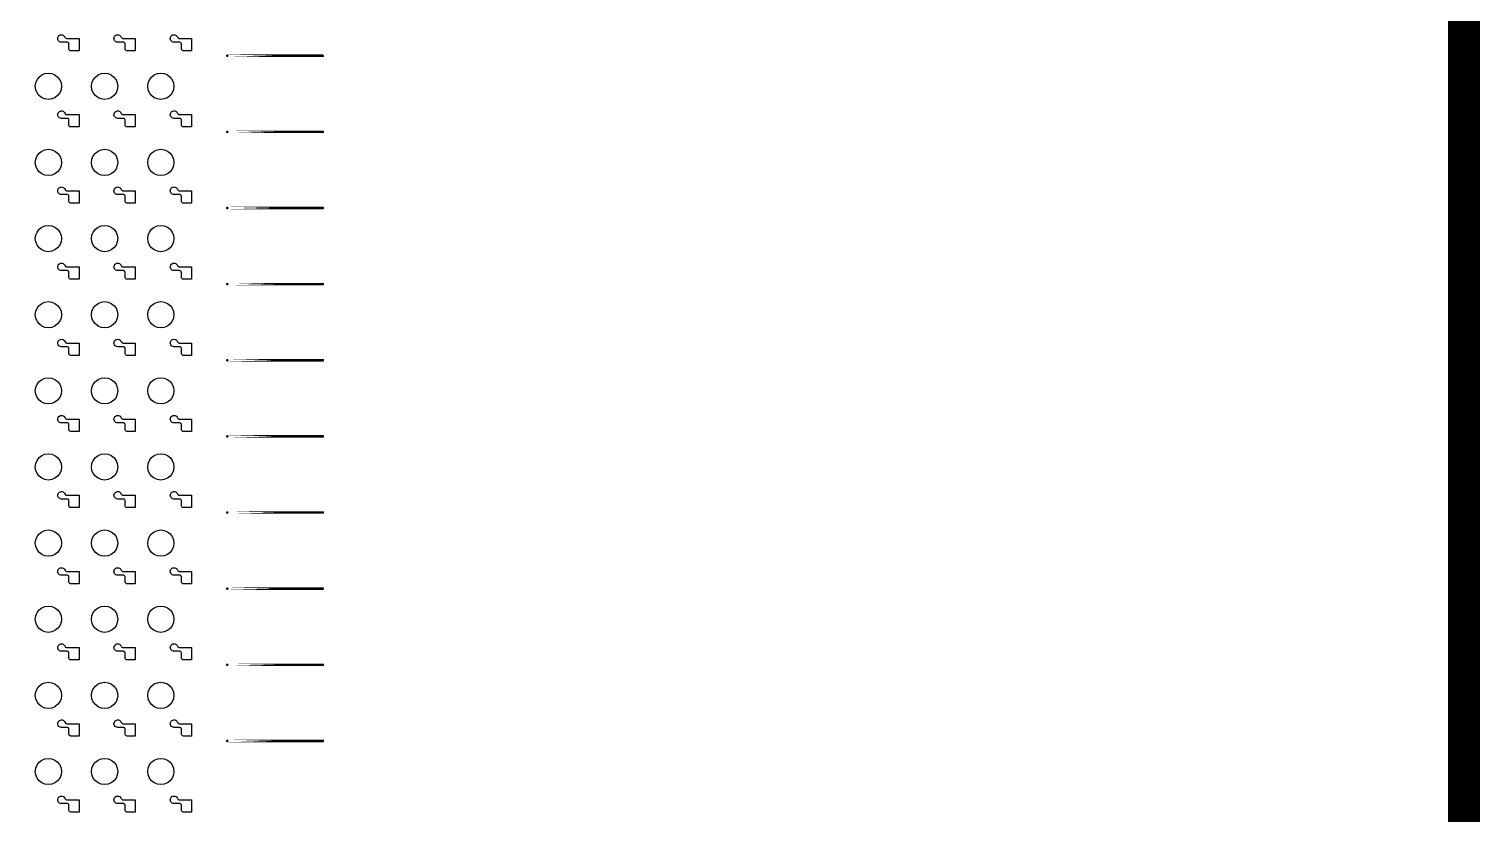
# Model space of a CAD drawing. Extents: x 11 to 212, y 11 to 212.
# Drawn here: x 166.18 to 211.7, y 111.3 to 135.92 of the extents above; entities that cross this region are included whole.
import ezdxf

# ---------------------------------------------------------------- set-up
doc = ezdxf.new("R2010")
doc.units = 0
doc.layers.get('0').update_dxf_attribs({"linetype": 'continuous'})
doc.layers.add('C3', color=7, linetype='continuous')

# ---------------------------------------------------------------- blocks, each defined once
blk = doc.blocks.new('cutlineendpoint')
at = {"const_width": 0.04}
blk.add_lwpolyline([(-0.02, 0, 1), (0.02, 0, 1)], format="xyb", close=True, dxfattribs=at)

msp = doc.modelspace()

# ---------------------------------------------------------------- linework, layer by layer
at = {"layer": 'C3'}
for points, const_width in [([(11.2, 211.2), (211.2, 211.2), (211.2, 11.2), (11.2, 11.2)], 1), ([(172.4, 135.082), (175.4, 135.082)], 0.08), ([(172.4, 132.694), (175.4, 132.694)], 0.08), ([(172.4, 130.306), (175.4, 130.306)], 0.08), ([(172.4, 127.918), (175.4, 127.918)], 0.08), ([(172.4, 125.529), (175.4, 125.529)], 0.08), ([(172.4, 123.141), (175.4, 123.141)], 0.08), ([(172.4, 120.753), (175.4, 120.753)], 0.08), ([(172.4, 118.365), (175.4, 118.365)], 0.08), ([(172.4, 115.976), (175.4, 115.976)], 0.08), ([(172.4, 113.588), (175.4, 113.588)], 0.08)]:
    msp.add_lwpolyline(points, close=True, dxfattribs=dict(at, const_width=const_width))
for points in [[(167.494, 135.235), (167.479, 135.237), (167.465, 135.243), (167.453, 135.253), (167.443, 135.265), (167.437, 135.279), (167.435, 135.294), (167.435, 135.447), (167.433, 135.462), (167.427, 135.476), (167.418, 135.489), (167.406, 135.498), (167.392, 135.504), (167.376, 135.506), (167.2, 135.506), (167.17, 135.51), (167.142, 135.521), (167.118, 135.539), (167.099, 135.563), (167.087, 135.59), (167.082, 135.62), (167.085, 135.65), (167.096, 135.679), (167.113, 135.703), (167.137, 135.723), (167.164, 135.735), (167.194, 135.741), (167.224, 135.739), (167.252, 135.729), (167.277, 135.712), (167.297, 135.69), (167.311, 135.663), (167.317, 135.65), (167.327, 135.639), (167.339, 135.631), (167.352, 135.625), (167.366, 135.624), (167.751, 135.624), (167.751, 135.235)], [(169.259, 135.235), (169.244, 135.237), (169.229, 135.243), (169.217, 135.253), (169.208, 135.265), (169.202, 135.279), (169.2, 135.294), (169.2, 135.447), (169.198, 135.462), (169.192, 135.476), (169.183, 135.489), (169.171, 135.498), (169.156, 135.504), (169.141, 135.506), (168.965, 135.506), (168.935, 135.51), (168.907, 135.521), (168.883, 135.539), (168.864, 135.563), (168.852, 135.59), (168.847, 135.62), (168.85, 135.65), (168.861, 135.679), (168.878, 135.703), (168.901, 135.723), (168.929, 135.735), (168.958, 135.741), (168.988, 135.739), (169.017, 135.729), (169.042, 135.712), (169.062, 135.69), (169.076, 135.663), (169.082, 135.65), (169.091, 135.639), (169.103, 135.631), (169.117, 135.625), (169.131, 135.624), (169.515, 135.624), (169.515, 135.235)], [(171.024, 135.235), (171.008, 135.237), (170.994, 135.243), (170.982, 135.253), (170.973, 135.265), (170.967, 135.279), (170.965, 135.294), (170.965, 135.447), (170.963, 135.462), (170.957, 135.476), (170.947, 135.489), (170.935, 135.498), (170.921, 135.504), (170.906, 135.506), (170.729, 135.506), (170.699, 135.51), (170.672, 135.521), (170.647, 135.539), (170.629, 135.563), (170.617, 135.59), (170.612, 135.62), (170.615, 135.65), (170.625, 135.679), (170.643, 135.703), (170.666, 135.723), (170.693, 135.735), (170.723, 135.741), (170.753, 135.739), (170.782, 135.729), (170.807, 135.712), (170.827, 135.69), (170.84, 135.663), (170.847, 135.65), (170.856, 135.639), (170.868, 135.631), (170.881, 135.625), (170.896, 135.624), (171.28, 135.624), (171.28, 135.235)], [(167.2, 134.124), (167.186, 134.017), (167.145, 133.918), (167.079, 133.832), (166.994, 133.767), (166.895, 133.726), (166.788, 133.712), (166.682, 133.726), (166.582, 133.767), (166.497, 133.832), (166.432, 133.918), (166.391, 134.017), (166.376, 134.124), (166.391, 134.23), (166.432, 134.329), (166.497, 134.415), (166.582, 134.48), (166.682, 134.521), (166.788, 134.535), (166.895, 134.521), (166.994, 134.48), (167.079, 134.415), (167.145, 134.329), (167.186, 134.23)], [(168.965, 134.124), (168.951, 134.017), (168.91, 133.918), (168.844, 133.832), (168.759, 133.767), (168.66, 133.726), (168.553, 133.712), (168.446, 133.726), (168.347, 133.767), (168.262, 133.832), (168.196, 133.918), (168.155, 134.017), (168.141, 134.124), (168.155, 134.23), (168.196, 134.329), (168.262, 134.415), (168.347, 134.48), (168.446, 134.521), (168.553, 134.535), (168.66, 134.521), (168.759, 134.48), (168.844, 134.415), (168.91, 134.329), (168.951, 134.23)], [(170.729, 134.124), (170.715, 134.017), (170.674, 133.918), (170.609, 133.832), (170.524, 133.767), (170.424, 133.726), (170.318, 133.712), (170.211, 133.726), (170.112, 133.767), (170.026, 133.832), (169.961, 133.918), (169.92, 134.017), (169.906, 134.124), (169.92, 134.23), (169.961, 134.329), (170.026, 134.415), (170.112, 134.48), (170.211, 134.521), (170.318, 134.535), (170.424, 134.521), (170.524, 134.48), (170.609, 134.415), (170.674, 134.329), (170.715, 134.23)], [(167.494, 132.847), (167.479, 132.849), (167.465, 132.855), (167.453, 132.864), (167.443, 132.876), (167.437, 132.891), (167.435, 132.906), (167.435, 133.059), (167.433, 133.074), (167.427, 133.088), (167.418, 133.1), (167.406, 133.11), (167.392, 133.116), (167.376, 133.118), (167.2, 133.118), (167.17, 133.122), (167.142, 133.133), (167.118, 133.151), (167.099, 133.175), (167.087, 133.202), (167.082, 133.232), (167.085, 133.262), (167.096, 133.29), (167.113, 133.315), (167.137, 133.334), (167.164, 133.347), (167.194, 133.353), (167.224, 133.351), (167.252, 133.341), (167.277, 133.324), (167.297, 133.301), (167.311, 133.275), (167.317, 133.262), (167.327, 133.251), (167.339, 133.242), (167.352, 133.237), (167.366, 133.235), (167.751, 133.235), (167.751, 132.847)], [(169.259, 132.847), (169.244, 132.849), (169.229, 132.855), (169.217, 132.864), (169.208, 132.876), (169.202, 132.891), (169.2, 132.906), (169.2, 133.059), (169.198, 133.074), (169.192, 133.088), (169.183, 133.1), (169.171, 133.11), (169.156, 133.116), (169.141, 133.118), (168.965, 133.118), (168.935, 133.122), (168.907, 133.133), (168.883, 133.151), (168.864, 133.175), (168.852, 133.202), (168.847, 133.232), (168.85, 133.262), (168.861, 133.29), (168.878, 133.315), (168.901, 133.334), (168.929, 133.347), (168.958, 133.353), (168.988, 133.351), (169.017, 133.341), (169.042, 133.324), (169.062, 133.301), (169.076, 133.275), (169.082, 133.262), (169.091, 133.251), (169.103, 133.242), (169.117, 133.237), (169.131, 133.235), (169.515, 133.235), (169.515, 132.847)], [(171.024, 132.847), (171.008, 132.849), (170.994, 132.855), (170.982, 132.864), (170.973, 132.876), (170.967, 132.891), (170.965, 132.906), (170.965, 133.059), (170.963, 133.074), (170.957, 133.088), (170.947, 133.1), (170.935, 133.11), (170.921, 133.116), (170.906, 133.118), (170.729, 133.118), (170.699, 133.122), (170.672, 133.133), (170.647, 133.151), (170.629, 133.175), (170.617, 133.202), (170.612, 133.232), (170.615, 133.262), (170.625, 133.29), (170.643, 133.315), (170.666, 133.334), (170.693, 133.347), (170.723, 133.353), (170.753, 133.351), (170.782, 133.341), (170.807, 133.324), (170.827, 133.301), (170.84, 133.275), (170.847, 133.262), (170.856, 133.251), (170.868, 133.242), (170.881, 133.237), (170.896, 133.235), (171.28, 133.235), (171.28, 132.847)], [(167.2, 131.735), (167.186, 131.629), (167.145, 131.529), (167.079, 131.444), (166.994, 131.379), (166.895, 131.338), (166.788, 131.324), (166.682, 131.338), (166.582, 131.379), (166.497, 131.444), (166.432, 131.529), (166.391, 131.629), (166.376, 131.735), (166.391, 131.842), (166.432, 131.941), (166.497, 132.026), (166.582, 132.092), (166.682, 132.133), (166.788, 132.147), (166.895, 132.133), (166.994, 132.092), (167.079, 132.026), (167.145, 131.941), (167.186, 131.842)], [(168.965, 131.735), (168.951, 131.629), (168.91, 131.529), (168.844, 131.444), (168.759, 131.379), (168.66, 131.338), (168.553, 131.324), (168.446, 131.338), (168.347, 131.379), (168.262, 131.444), (168.196, 131.529), (168.155, 131.629), (168.141, 131.735), (168.155, 131.842), (168.196, 131.941), (168.262, 132.026), (168.347, 132.092), (168.446, 132.133), (168.553, 132.147), (168.66, 132.133), (168.759, 132.092), (168.844, 132.026), (168.91, 131.941), (168.951, 131.842)], [(170.729, 131.735), (170.715, 131.629), (170.674, 131.529), (170.609, 131.444), (170.524, 131.379), (170.424, 131.338), (170.318, 131.324), (170.211, 131.338), (170.112, 131.379), (170.026, 131.444), (169.961, 131.529), (169.92, 131.629), (169.906, 131.735), (169.92, 131.842), (169.961, 131.941), (170.026, 132.026), (170.112, 132.092), (170.211, 132.133), (170.318, 132.147), (170.424, 132.133), (170.524, 132.092), (170.609, 132.026), (170.674, 131.941), (170.715, 131.842)], [(167.494, 130.459), (167.479, 130.461), (167.465, 130.467), (167.453, 130.476), (167.443, 130.488), (167.437, 130.502), (167.435, 130.518), (167.435, 130.671), (167.433, 130.686), (167.427, 130.7), (167.418, 130.712), (167.406, 130.722), (167.392, 130.727), (167.376, 130.729), (167.2, 130.729), (167.17, 130.733), (167.142, 130.745), (167.118, 130.763), (167.099, 130.786), (167.087, 130.814), (167.082, 130.844), (167.085, 130.874), (167.096, 130.902), (167.113, 130.927), (167.137, 130.946), (167.164, 130.959), (167.194, 130.965), (167.224, 130.962), (167.252, 130.953), (167.277, 130.936), (167.297, 130.913), (167.311, 130.886), (167.317, 130.873), (167.327, 130.862), (167.339, 130.854), (167.352, 130.849), (167.366, 130.847), (167.751, 130.847), (167.751, 130.459)], [(169.259, 130.459), (169.244, 130.461), (169.229, 130.467), (169.217, 130.476), (169.208, 130.488), (169.202, 130.502), (169.2, 130.518), (169.2, 130.671), (169.198, 130.686), (169.192, 130.7), (169.183, 130.712), (169.171, 130.722), (169.156, 130.727), (169.141, 130.729), (168.965, 130.729), (168.935, 130.733), (168.907, 130.745), (168.883, 130.763), (168.864, 130.786), (168.852, 130.814), (168.847, 130.844), (168.85, 130.874), (168.861, 130.902), (168.878, 130.927), (168.901, 130.946), (168.929, 130.959), (168.958, 130.965), (168.988, 130.962), (169.017, 130.953), (169.042, 130.936), (169.062, 130.913), (169.076, 130.886), (169.082, 130.873), (169.091, 130.862), (169.103, 130.854), (169.117, 130.849), (169.131, 130.847), (169.515, 130.847), (169.515, 130.459)], [(171.024, 130.459), (171.008, 130.461), (170.994, 130.467), (170.982, 130.476), (170.973, 130.488), (170.967, 130.502), (170.965, 130.518), (170.965, 130.671), (170.963, 130.686), (170.957, 130.7), (170.947, 130.712), (170.935, 130.722), (170.921, 130.727), (170.906, 130.729), (170.729, 130.729), (170.699, 130.733), (170.672, 130.745), (170.647, 130.763), (170.629, 130.786), (170.617, 130.814), (170.612, 130.844), (170.615, 130.874), (170.625, 130.902), (170.643, 130.927), (170.666, 130.946), (170.693, 130.959), (170.723, 130.965), (170.753, 130.962), (170.782, 130.953), (170.807, 130.936), (170.827, 130.913), (170.84, 130.886), (170.847, 130.873), (170.856, 130.862), (170.868, 130.854), (170.881, 130.849), (170.896, 130.847), (171.28, 130.847), (171.28, 130.459)], [(167.2, 129.347), (167.186, 129.24), (167.145, 129.141), (167.079, 129.056), (166.994, 128.99), (166.895, 128.949), (166.788, 128.935), (166.682, 128.949), (166.582, 128.99), (166.497, 129.056), (166.432, 129.141), (166.391, 129.24), (166.376, 129.347), (166.391, 129.454), (166.432, 129.553), (166.497, 129.638), (166.582, 129.704), (166.682, 129.745), (166.788, 129.759), (166.895, 129.745), (166.994, 129.704), (167.079, 129.638), (167.145, 129.553), (167.186, 129.454)], [(168.965, 129.347), (168.951, 129.24), (168.91, 129.141), (168.844, 129.056), (168.759, 128.99), (168.66, 128.949), (168.553, 128.935), (168.446, 128.949), (168.347, 128.99), (168.262, 129.056), (168.196, 129.141), (168.155, 129.24), (168.141, 129.347), (168.155, 129.454), (168.196, 129.553), (168.262, 129.638), (168.347, 129.704), (168.446, 129.745), (168.553, 129.759), (168.66, 129.745), (168.759, 129.704), (168.844, 129.638), (168.91, 129.553), (168.951, 129.454)], [(170.729, 129.347), (170.715, 129.24), (170.674, 129.141), (170.609, 129.056), (170.524, 128.99), (170.424, 128.949), (170.318, 128.935), (170.211, 128.949), (170.112, 128.99), (170.026, 129.056), (169.961, 129.141), (169.92, 129.24), (169.906, 129.347), (169.92, 129.454), (169.961, 129.553), (170.026, 129.638), (170.112, 129.704), (170.211, 129.745), (170.318, 129.759), (170.424, 129.745), (170.524, 129.704), (170.609, 129.638), (170.674, 129.553), (170.715, 129.454)], [(167.494, 128.071), (167.479, 128.073), (167.465, 128.078), (167.453, 128.088), (167.443, 128.1), (167.437, 128.114), (167.435, 128.129), (167.435, 128.282), (167.433, 128.298), (167.427, 128.312), (167.418, 128.324), (167.406, 128.333), (167.392, 128.339), (167.376, 128.341), (167.2, 128.341), (167.17, 128.345), (167.142, 128.356), (167.118, 128.374), (167.099, 128.398), (167.087, 128.426), (167.082, 128.456), (167.085, 128.486), (167.096, 128.514), (167.113, 128.539), (167.137, 128.558), (167.164, 128.571), (167.194, 128.576), (167.224, 128.574), (167.252, 128.564), (167.277, 128.548), (167.297, 128.525), (167.311, 128.498), (167.317, 128.485), (167.327, 128.474), (167.339, 128.466), (167.352, 128.461), (167.366, 128.459), (167.751, 128.459), (167.751, 128.071)], [(169.259, 128.071), (169.244, 128.073), (169.229, 128.078), (169.217, 128.088), (169.208, 128.1), (169.202, 128.114), (169.2, 128.129), (169.2, 128.282), (169.198, 128.298), (169.192, 128.312), (169.183, 128.324), (169.171, 128.333), (169.156, 128.339), (169.141, 128.341), (168.965, 128.341), (168.935, 128.345), (168.907, 128.356), (168.883, 128.374), (168.864, 128.398), (168.852, 128.426), (168.847, 128.456), (168.85, 128.486), (168.861, 128.514), (168.878, 128.539), (168.901, 128.558), (168.929, 128.571), (168.958, 128.576), (168.988, 128.574), (169.017, 128.564), (169.042, 128.548), (169.062, 128.525), (169.076, 128.498), (169.082, 128.485), (169.091, 128.474), (169.103, 128.466), (169.117, 128.461), (169.131, 128.459), (169.515, 128.459), (169.515, 128.071)], [(171.024, 128.071), (171.008, 128.073), (170.994, 128.078), (170.982, 128.088), (170.973, 128.1), (170.967, 128.114), (170.965, 128.129), (170.965, 128.282), (170.963, 128.298), (170.957, 128.312), (170.947, 128.324), (170.935, 128.333), (170.921, 128.339), (170.906, 128.341), (170.729, 128.341), (170.699, 128.345), (170.672, 128.356), (170.647, 128.374), (170.629, 128.398), (170.617, 128.426), (170.612, 128.456), (170.615, 128.486), (170.625, 128.514), (170.643, 128.539), (170.666, 128.558), (170.693, 128.571), (170.723, 128.576), (170.753, 128.574), (170.782, 128.564), (170.807, 128.548), (170.827, 128.525), (170.84, 128.498), (170.847, 128.485), (170.856, 128.474), (170.868, 128.466), (170.881, 128.461), (170.896, 128.459), (171.28, 128.459), (171.28, 128.071)], [(167.2, 126.959), (167.186, 126.852), (167.145, 126.753), (167.079, 126.668), (166.994, 126.602), (166.895, 126.561), (166.788, 126.547), (166.682, 126.561), (166.582, 126.602), (166.497, 126.668), (166.432, 126.753), (166.391, 126.852), (166.376, 126.959), (166.391, 127.065), (166.432, 127.165), (166.497, 127.25), (166.582, 127.315), (166.682, 127.357), (166.788, 127.371), (166.895, 127.357), (166.994, 127.315), (167.079, 127.25), (167.145, 127.165), (167.186, 127.065)], [(168.965, 126.959), (168.951, 126.852), (168.91, 126.753), (168.844, 126.668), (168.759, 126.602), (168.66, 126.561), (168.553, 126.547), (168.446, 126.561), (168.347, 126.602), (168.262, 126.668), (168.196, 126.753), (168.155, 126.852), (168.141, 126.959), (168.155, 127.065), (168.196, 127.165), (168.262, 127.25), (168.347, 127.315), (168.446, 127.357), (168.553, 127.371), (168.66, 127.357), (168.759, 127.315), (168.844, 127.25), (168.91, 127.165), (168.951, 127.065)], [(170.729, 126.959), (170.715, 126.852), (170.674, 126.753), (170.609, 126.668), (170.524, 126.602), (170.424, 126.561), (170.318, 126.547), (170.211, 126.561), (170.112, 126.602), (170.026, 126.668), (169.961, 126.753), (169.92, 126.852), (169.906, 126.959), (169.92, 127.065), (169.961, 127.165), (170.026, 127.25), (170.112, 127.315), (170.211, 127.357), (170.318, 127.371), (170.424, 127.357), (170.524, 127.315), (170.609, 127.25), (170.674, 127.165), (170.715, 127.065)], [(167.494, 125.682), (167.479, 125.684), (167.465, 125.69), (167.453, 125.7), (167.443, 125.712), (167.437, 125.726), (167.435, 125.741), (167.435, 125.894), (167.433, 125.909), (167.427, 125.924), (167.418, 125.936), (167.406, 125.945), (167.392, 125.951), (167.376, 125.953), (167.2, 125.953), (167.17, 125.957), (167.142, 125.968), (167.118, 125.986), (167.099, 126.01), (167.087, 126.038), (167.082, 126.067), (167.085, 126.097), (167.096, 126.126), (167.113, 126.15), (167.137, 126.17), (167.164, 126.183), (167.194, 126.188), (167.224, 126.186), (167.252, 126.176), (167.277, 126.159), (167.297, 126.137), (167.311, 126.11), (167.317, 126.097), (167.327, 126.086), (167.339, 126.078), (167.352, 126.072), (167.366, 126.071), (167.751, 126.071), (167.751, 125.682)], [(169.259, 125.682), (169.244, 125.684), (169.229, 125.69), (169.217, 125.7), (169.208, 125.712), (169.202, 125.726), (169.2, 125.741), (169.2, 125.894), (169.198, 125.909), (169.192, 125.924), (169.183, 125.936), (169.171, 125.945), (169.156, 125.951), (169.141, 125.953), (168.965, 125.953), (168.935, 125.957), (168.907, 125.968), (168.883, 125.986), (168.864, 126.01), (168.852, 126.038), (168.847, 126.067), (168.85, 126.097), (168.861, 126.126), (168.878, 126.15), (168.901, 126.17), (168.929, 126.183), (168.958, 126.188), (168.988, 126.186), (169.017, 126.176), (169.042, 126.159), (169.062, 126.137), (169.076, 126.11), (169.082, 126.097), (169.091, 126.086), (169.103, 126.078), (169.117, 126.072), (169.131, 126.071), (169.515, 126.071), (169.515, 125.682)], [(171.024, 125.682), (171.008, 125.684), (170.994, 125.69), (170.982, 125.7), (170.973, 125.712), (170.967, 125.726), (170.965, 125.741), (170.965, 125.894), (170.963, 125.909), (170.957, 125.924), (170.947, 125.936), (170.935, 125.945), (170.921, 125.951), (170.906, 125.953), (170.729, 125.953), (170.699, 125.957), (170.672, 125.968), (170.647, 125.986), (170.629, 126.01), (170.617, 126.038), (170.612, 126.067), (170.615, 126.097), (170.625, 126.126), (170.643, 126.15), (170.666, 126.17), (170.693, 126.183), (170.723, 126.188), (170.753, 126.186), (170.782, 126.176), (170.807, 126.159), (170.827, 126.137), (170.84, 126.11), (170.847, 126.097), (170.856, 126.086), (170.868, 126.078), (170.881, 126.072), (170.896, 126.071), (171.28, 126.071), (171.28, 125.682)], [(167.2, 124.571), (167.186, 124.464), (167.145, 124.365), (167.079, 124.279), (166.994, 124.214), (166.895, 124.173), (166.788, 124.159), (166.682, 124.173), (166.582, 124.214), (166.497, 124.279), (166.432, 124.365), (166.391, 124.464), (166.376, 124.571), (166.391, 124.677), (166.432, 124.776), (166.497, 124.862), (166.582, 124.927), (166.682, 124.968), (166.788, 124.982), (166.895, 124.968), (166.994, 124.927), (167.079, 124.862), (167.145, 124.776), (167.186, 124.677)], [(168.965, 124.571), (168.951, 124.464), (168.91, 124.365), (168.844, 124.279), (168.759, 124.214), (168.66, 124.173), (168.553, 124.159), (168.446, 124.173), (168.347, 124.214), (168.262, 124.279), (168.196, 124.365), (168.155, 124.464), (168.141, 124.571), (168.155, 124.677), (168.196, 124.776), (168.262, 124.862), (168.347, 124.927), (168.446, 124.968), (168.553, 124.982), (168.66, 124.968), (168.759, 124.927), (168.844, 124.862), (168.91, 124.776), (168.951, 124.677)], [(170.729, 124.571), (170.715, 124.464), (170.674, 124.365), (170.609, 124.279), (170.524, 124.214), (170.424, 124.173), (170.318, 124.159), (170.211, 124.173), (170.112, 124.214), (170.026, 124.279), (169.961, 124.365), (169.92, 124.464), (169.906, 124.571), (169.92, 124.677), (169.961, 124.776), (170.026, 124.862), (170.112, 124.927), (170.211, 124.968), (170.318, 124.982), (170.424, 124.968), (170.524, 124.927), (170.609, 124.862), (170.674, 124.776), (170.715, 124.677)], [(167.494, 123.294), (167.479, 123.296), (167.465, 123.302), (167.453, 123.311), (167.443, 123.324), (167.437, 123.338), (167.435, 123.353), (167.435, 123.506), (167.433, 123.521), (167.427, 123.535), (167.418, 123.547), (167.406, 123.557), (167.392, 123.563), (167.376, 123.565), (167.2, 123.565), (167.17, 123.569), (167.142, 123.58), (167.118, 123.598), (167.099, 123.622), (167.087, 123.649), (167.082, 123.679), (167.085, 123.709), (167.096, 123.737), (167.113, 123.762), (167.137, 123.781), (167.164, 123.794), (167.194, 123.8), (167.224, 123.798), (167.252, 123.788), (167.277, 123.771), (167.297, 123.748), (167.311, 123.722), (167.317, 123.709), (167.327, 123.698), (167.339, 123.689), (167.352, 123.684), (167.366, 123.682), (167.751, 123.682), (167.751, 123.294)], [(169.259, 123.294), (169.244, 123.296), (169.229, 123.302), (169.217, 123.311), (169.208, 123.324), (169.202, 123.338), (169.2, 123.353), (169.2, 123.506), (169.198, 123.521), (169.192, 123.535), (169.183, 123.547), (169.171, 123.557), (169.156, 123.563), (169.141, 123.565), (168.965, 123.565), (168.935, 123.569), (168.907, 123.58), (168.883, 123.598), (168.864, 123.622), (168.852, 123.649), (168.847, 123.679), (168.85, 123.709), (168.861, 123.737), (168.878, 123.762), (168.901, 123.781), (168.929, 123.794), (168.958, 123.8), (168.988, 123.798), (169.017, 123.788), (169.042, 123.771), (169.062, 123.748), (169.076, 123.722), (169.082, 123.709), (169.091, 123.698), (169.103, 123.689), (169.117, 123.684), (169.131, 123.682), (169.515, 123.682), (169.515, 123.294)], [(171.024, 123.294), (171.008, 123.296), (170.994, 123.302), (170.982, 123.311), (170.973, 123.324), (170.967, 123.338), (170.965, 123.353), (170.965, 123.506), (170.963, 123.521), (170.957, 123.535), (170.947, 123.547), (170.935, 123.557), (170.921, 123.563), (170.906, 123.565), (170.729, 123.565), (170.699, 123.569), (170.672, 123.58), (170.647, 123.598), (170.629, 123.622), (170.617, 123.649), (170.612, 123.679), (170.615, 123.709), (170.625, 123.737), (170.643, 123.762), (170.666, 123.781), (170.693, 123.794), (170.723, 123.8), (170.753, 123.798), (170.782, 123.788), (170.807, 123.771), (170.827, 123.748), (170.84, 123.722), (170.847, 123.709), (170.856, 123.698), (170.868, 123.689), (170.881, 123.684), (170.896, 123.682), (171.28, 123.682), (171.28, 123.294)], [(167.2, 122.182), (167.186, 122.076), (167.145, 121.976), (167.079, 121.891), (166.994, 121.826), (166.895, 121.785), (166.788, 121.771), (166.682, 121.785), (166.582, 121.826), (166.497, 121.891), (166.432, 121.976), (166.391, 122.076), (166.376, 122.182), (166.391, 122.289), (166.432, 122.388), (166.497, 122.474), (166.582, 122.539), (166.682, 122.58), (166.788, 122.594), (166.895, 122.58), (166.994, 122.539), (167.079, 122.474), (167.145, 122.388), (167.186, 122.289)], [(168.965, 122.182), (168.951, 122.076), (168.91, 121.976), (168.844, 121.891), (168.759, 121.826), (168.66, 121.785), (168.553, 121.771), (168.446, 121.785), (168.347, 121.826), (168.262, 121.891), (168.196, 121.976), (168.155, 122.076), (168.141, 122.182), (168.155, 122.289), (168.196, 122.388), (168.262, 122.474), (168.347, 122.539), (168.446, 122.58), (168.553, 122.594), (168.66, 122.58), (168.759, 122.539), (168.844, 122.474), (168.91, 122.388), (168.951, 122.289)], [(170.729, 122.182), (170.715, 122.076), (170.674, 121.976), (170.609, 121.891), (170.524, 121.826), (170.424, 121.785), (170.318, 121.771), (170.211, 121.785), (170.112, 121.826), (170.026, 121.891), (169.961, 121.976), (169.92, 122.076), (169.906, 122.182), (169.92, 122.289), (169.961, 122.388), (170.026, 122.474), (170.112, 122.539), (170.211, 122.58), (170.318, 122.594), (170.424, 122.58), (170.524, 122.539), (170.609, 122.474), (170.674, 122.388), (170.715, 122.289)], [(167.494, 120.906), (167.479, 120.908), (167.465, 120.914), (167.453, 120.923), (167.443, 120.935), (167.437, 120.949), (167.435, 120.965), (167.435, 121.118), (167.433, 121.133), (167.427, 121.147), (167.418, 121.159), (167.406, 121.169), (167.392, 121.174), (167.376, 121.176), (167.2, 121.176), (167.17, 121.18), (167.142, 121.192), (167.118, 121.21), (167.099, 121.233), (167.087, 121.261), (167.082, 121.291), (167.085, 121.321), (167.096, 121.349), (167.113, 121.374), (167.137, 121.393), (167.164, 121.406), (167.194, 121.412), (167.224, 121.409), (167.252, 121.4), (167.277, 121.383), (167.297, 121.36), (167.311, 121.333), (167.317, 121.32), (167.327, 121.309), (167.339, 121.301), (167.352, 121.296), (167.366, 121.294), (167.751, 121.294), (167.751, 120.906)], [(169.259, 120.906), (169.244, 120.908), (169.229, 120.914), (169.217, 120.923), (169.208, 120.935), (169.202, 120.949), (169.2, 120.965), (169.2, 121.118), (169.198, 121.133), (169.192, 121.147), (169.183, 121.159), (169.171, 121.169), (169.156, 121.174), (169.141, 121.176), (168.965, 121.176), (168.935, 121.18), (168.907, 121.192), (168.883, 121.21), (168.864, 121.233), (168.852, 121.261), (168.847, 121.291), (168.85, 121.321), (168.861, 121.349), (168.878, 121.374), (168.901, 121.393), (168.929, 121.406), (168.958, 121.412), (168.988, 121.409), (169.017, 121.4), (169.042, 121.383), (169.062, 121.36), (169.076, 121.333), (169.082, 121.32), (169.091, 121.309), (169.103, 121.301), (169.117, 121.296), (169.131, 121.294), (169.515, 121.294), (169.515, 120.906)], [(171.024, 120.906), (171.008, 120.908), (170.994, 120.914), (170.982, 120.923), (170.973, 120.935), (170.967, 120.949), (170.965, 120.965), (170.965, 121.118), (170.963, 121.133), (170.957, 121.147), (170.947, 121.159), (170.935, 121.169), (170.921, 121.174), (170.906, 121.176), (170.729, 121.176), (170.699, 121.18), (170.672, 121.192), (170.647, 121.21), (170.629, 121.233), (170.617, 121.261), (170.612, 121.291), (170.615, 121.321), (170.625, 121.349), (170.643, 121.374), (170.666, 121.393), (170.693, 121.406), (170.723, 121.412), (170.753, 121.409), (170.782, 121.4), (170.807, 121.383), (170.827, 121.36), (170.84, 121.333), (170.847, 121.32), (170.856, 121.309), (170.868, 121.301), (170.881, 121.296), (170.896, 121.294), (171.28, 121.294), (171.28, 120.906)], [(167.2, 119.794), (167.186, 119.688), (167.145, 119.588), (167.079, 119.503), (166.994, 119.438), (166.895, 119.396), (166.788, 119.382), (166.682, 119.396), (166.582, 119.438), (166.497, 119.503), (166.432, 119.588), (166.391, 119.688), (166.376, 119.794), (166.391, 119.901), (166.432, 120), (166.497, 120.085), (166.582, 120.151), (166.682, 120.192), (166.788, 120.206), (166.895, 120.192), (166.994, 120.151), (167.079, 120.085), (167.145, 120), (167.186, 119.901)], [(168.965, 119.794), (168.951, 119.688), (168.91, 119.588), (168.844, 119.503), (168.759, 119.438), (168.66, 119.396), (168.553, 119.382), (168.446, 119.396), (168.347, 119.438), (168.262, 119.503), (168.196, 119.588), (168.155, 119.688), (168.141, 119.794), (168.155, 119.901), (168.196, 120), (168.262, 120.085), (168.347, 120.151), (168.446, 120.192), (168.553, 120.206), (168.66, 120.192), (168.759, 120.151), (168.844, 120.085), (168.91, 120), (168.951, 119.901)], [(170.729, 119.794), (170.715, 119.688), (170.674, 119.588), (170.609, 119.503), (170.524, 119.438), (170.424, 119.396), (170.318, 119.382), (170.211, 119.396), (170.112, 119.438), (170.026, 119.503), (169.961, 119.588), (169.92, 119.688), (169.906, 119.794), (169.92, 119.901), (169.961, 120), (170.026, 120.085), (170.112, 120.151), (170.211, 120.192), (170.318, 120.206), (170.424, 120.192), (170.524, 120.151), (170.609, 120.085), (170.674, 120), (170.715, 119.901)], [(167.494, 118.518), (167.479, 118.52), (167.465, 118.526), (167.453, 118.535), (167.443, 118.547), (167.437, 118.561), (167.435, 118.576), (167.435, 118.729), (167.433, 118.745), (167.427, 118.759), (167.418, 118.771), (167.406, 118.78), (167.392, 118.786), (167.376, 118.788), (167.2, 118.788), (167.17, 118.792), (167.142, 118.803), (167.118, 118.822), (167.099, 118.845), (167.087, 118.873), (167.082, 118.903), (167.085, 118.933), (167.096, 118.961), (167.113, 118.986), (167.137, 119.005), (167.164, 119.018), (167.194, 119.023), (167.224, 119.021), (167.252, 119.011), (167.277, 118.995), (167.297, 118.972), (167.311, 118.945), (167.317, 118.932), (167.327, 118.921), (167.339, 118.913), (167.352, 118.908), (167.366, 118.906), (167.751, 118.906), (167.751, 118.518)], [(169.259, 118.518), (169.244, 118.52), (169.229, 118.526), (169.217, 118.535), (169.208, 118.547), (169.202, 118.561), (169.2, 118.576), (169.2, 118.729), (169.198, 118.745), (169.192, 118.759), (169.183, 118.771), (169.171, 118.78), (169.156, 118.786), (169.141, 118.788), (168.965, 118.788), (168.935, 118.792), (168.907, 118.803), (168.883, 118.822), (168.864, 118.845), (168.852, 118.873), (168.847, 118.903), (168.85, 118.933), (168.861, 118.961), (168.878, 118.986), (168.901, 119.005), (168.929, 119.018), (168.958, 119.023), (168.988, 119.021), (169.017, 119.011), (169.042, 118.995), (169.062, 118.972), (169.076, 118.945), (169.082, 118.932), (169.091, 118.921), (169.103, 118.913), (169.117, 118.908), (169.131, 118.906), (169.515, 118.906), (169.515, 118.518)], [(171.024, 118.518), (171.008, 118.52), (170.994, 118.526), (170.982, 118.535), (170.973, 118.547), (170.967, 118.561), (170.965, 118.576), (170.965, 118.729), (170.963, 118.745), (170.957, 118.759), (170.947, 118.771), (170.935, 118.78), (170.921, 118.786), (170.906, 118.788), (170.729, 118.788), (170.699, 118.792), (170.672, 118.803), (170.647, 118.822), (170.629, 118.845), (170.617, 118.873), (170.612, 118.903), (170.615, 118.933), (170.625, 118.961), (170.643, 118.986), (170.666, 119.005), (170.693, 119.018), (170.723, 119.023), (170.753, 119.021), (170.782, 119.011), (170.807, 118.995), (170.827, 118.972), (170.84, 118.945), (170.847, 118.932), (170.856, 118.921), (170.868, 118.913), (170.881, 118.908), (170.896, 118.906), (171.28, 118.906), (171.28, 118.518)], [(167.2, 117.406), (167.186, 117.299), (167.145, 117.2), (167.079, 117.115), (166.994, 117.049), (166.895, 117.008), (166.788, 116.994), (166.682, 117.008), (166.582, 117.049), (166.497, 117.115), (166.432, 117.2), (166.391, 117.299), (166.376, 117.406), (166.391, 117.512), (166.432, 117.612), (166.497, 117.697), (166.582, 117.762), (166.682, 117.804), (166.788, 117.818), (166.895, 117.804), (166.994, 117.762), (167.079, 117.697), (167.145, 117.612), (167.186, 117.512)], [(168.965, 117.406), (168.951, 117.299), (168.91, 117.2), (168.844, 117.115), (168.759, 117.049), (168.66, 117.008), (168.553, 116.994), (168.446, 117.008), (168.347, 117.049), (168.262, 117.115), (168.196, 117.2), (168.155, 117.299), (168.141, 117.406), (168.155, 117.512), (168.196, 117.612), (168.262, 117.697), (168.347, 117.762), (168.446, 117.804), (168.553, 117.818), (168.66, 117.804), (168.759, 117.762), (168.844, 117.697), (168.91, 117.612), (168.951, 117.512)], [(170.729, 117.406), (170.715, 117.299), (170.674, 117.2), (170.609, 117.115), (170.524, 117.049), (170.424, 117.008), (170.318, 116.994), (170.211, 117.008), (170.112, 117.049), (170.026, 117.115), (169.961, 117.2), (169.92, 117.299), (169.906, 117.406), (169.92, 117.512), (169.961, 117.612), (170.026, 117.697), (170.112, 117.762), (170.211, 117.804), (170.318, 117.818), (170.424, 117.804), (170.524, 117.762), (170.609, 117.697), (170.674, 117.612), (170.715, 117.512)], [(167.494, 116.129), (167.479, 116.131), (167.465, 116.137), (167.453, 116.147), (167.443, 116.159), (167.437, 116.173), (167.435, 116.188), (167.435, 116.341), (167.433, 116.356), (167.427, 116.371), (167.418, 116.383), (167.406, 116.392), (167.392, 116.398), (167.376, 116.4), (167.2, 116.4), (167.17, 116.404), (167.142, 116.415), (167.118, 116.433), (167.099, 116.457), (167.087, 116.485), (167.082, 116.514), (167.085, 116.544), (167.096, 116.573), (167.113, 116.597), (167.137, 116.617), (167.164, 116.63), (167.194, 116.635), (167.224, 116.633), (167.252, 116.623), (167.277, 116.606), (167.297, 116.584), (167.311, 116.557), (167.317, 116.544), (167.327, 116.533), (167.339, 116.525), (167.352, 116.519), (167.366, 116.518), (167.751, 116.518), (167.751, 116.129)], [(169.259, 116.129), (169.244, 116.131), (169.229, 116.137), (169.217, 116.147), (169.208, 116.159), (169.202, 116.173), (169.2, 116.188), (169.2, 116.341), (169.198, 116.356), (169.192, 116.371), (169.183, 116.383), (169.171, 116.392), (169.156, 116.398), (169.141, 116.4), (168.965, 116.4), (168.935, 116.404), (168.907, 116.415), (168.883, 116.433), (168.864, 116.457), (168.852, 116.485), (168.847, 116.514), (168.85, 116.544), (168.861, 116.573), (168.878, 116.597), (168.901, 116.617), (168.929, 116.63), (168.958, 116.635), (168.988, 116.633), (169.017, 116.623), (169.042, 116.606), (169.062, 116.584), (169.076, 116.557), (169.082, 116.544), (169.091, 116.533), (169.103, 116.525), (169.117, 116.519), (169.131, 116.518), (169.515, 116.518), (169.515, 116.129)], [(171.024, 116.129), (171.008, 116.131), (170.994, 116.137), (170.982, 116.147), (170.973, 116.159), (170.967, 116.173), (170.965, 116.188), (170.965, 116.341), (170.963, 116.356), (170.957, 116.371), (170.947, 116.383), (170.935, 116.392), (170.921, 116.398), (170.906, 116.4), (170.729, 116.4), (170.699, 116.404), (170.672, 116.415), (170.647, 116.433), (170.629, 116.457), (170.617, 116.485), (170.612, 116.514), (170.615, 116.544), (170.625, 116.573), (170.643, 116.597), (170.666, 116.617), (170.693, 116.63), (170.723, 116.635), (170.753, 116.633), (170.782, 116.623), (170.807, 116.606), (170.827, 116.584), (170.84, 116.557), (170.847, 116.544), (170.856, 116.533), (170.868, 116.525), (170.881, 116.519), (170.896, 116.518), (171.28, 116.518), (171.28, 116.129)], [(167.2, 115.018), (167.186, 114.911), (167.145, 114.812), (167.079, 114.726), (166.994, 114.661), (166.895, 114.62), (166.788, 114.606), (166.682, 114.62), (166.582, 114.661), (166.497, 114.726), (166.432, 114.812), (166.391, 114.911), (166.376, 115.018), (166.391, 115.124), (166.432, 115.224), (166.497, 115.309), (166.582, 115.374), (166.682, 115.415), (166.788, 115.429), (166.895, 115.415), (166.994, 115.374), (167.079, 115.309), (167.145, 115.224), (167.186, 115.124)], [(168.965, 115.018), (168.951, 114.911), (168.91, 114.812), (168.844, 114.726), (168.759, 114.661), (168.66, 114.62), (168.553, 114.606), (168.446, 114.62), (168.347, 114.661), (168.262, 114.726), (168.196, 114.812), (168.155, 114.911), (168.141, 115.018), (168.155, 115.124), (168.196, 115.224), (168.262, 115.309), (168.347, 115.374), (168.446, 115.415), (168.553, 115.429), (168.66, 115.415), (168.759, 115.374), (168.844, 115.309), (168.91, 115.224), (168.951, 115.124)], [(170.729, 115.018), (170.715, 114.911), (170.674, 114.812), (170.609, 114.726), (170.524, 114.661), (170.424, 114.62), (170.318, 114.606), (170.211, 114.62), (170.112, 114.661), (170.026, 114.726), (169.961, 114.812), (169.92, 114.911), (169.906, 115.018), (169.92, 115.124), (169.961, 115.224), (170.026, 115.309), (170.112, 115.374), (170.211, 115.415), (170.318, 115.429), (170.424, 115.415), (170.524, 115.374), (170.609, 115.309), (170.674, 115.224), (170.715, 115.124)], [(167.494, 113.741), (167.479, 113.743), (167.465, 113.749), (167.453, 113.758), (167.443, 113.771), (167.437, 113.785), (167.435, 113.8), (167.435, 113.953), (167.433, 113.968), (167.427, 113.982), (167.418, 113.995), (167.406, 114.004), (167.392, 114.01), (167.376, 114.012), (167.2, 114.012), (167.17, 114.016), (167.142, 114.027), (167.118, 114.045), (167.099, 114.069), (167.087, 114.096), (167.082, 114.126), (167.085, 114.156), (167.096, 114.184), (167.113, 114.209), (167.137, 114.228), (167.164, 114.241), (167.194, 114.247), (167.224, 114.245), (167.252, 114.235), (167.277, 114.218), (167.297, 114.196), (167.311, 114.169), (167.317, 114.156), (167.327, 114.145), (167.339, 114.136), (167.352, 114.131), (167.366, 114.129), (167.751, 114.129), (167.751, 113.741)], [(169.259, 113.741), (169.244, 113.743), (169.229, 113.749), (169.217, 113.758), (169.208, 113.771), (169.202, 113.785), (169.2, 113.8), (169.2, 113.953), (169.198, 113.968), (169.192, 113.982), (169.183, 113.995), (169.171, 114.004), (169.156, 114.01), (169.141, 114.012), (168.965, 114.012), (168.935, 114.016), (168.907, 114.027), (168.883, 114.045), (168.864, 114.069), (168.852, 114.096), (168.847, 114.126), (168.85, 114.156), (168.861, 114.184), (168.878, 114.209), (168.901, 114.228), (168.929, 114.241), (168.958, 114.247), (168.988, 114.245), (169.017, 114.235), (169.042, 114.218), (169.062, 114.196), (169.076, 114.169), (169.082, 114.156), (169.091, 114.145), (169.103, 114.136), (169.117, 114.131), (169.131, 114.129), (169.515, 114.129), (169.515, 113.741)], [(171.024, 113.741), (171.008, 113.743), (170.994, 113.749), (170.982, 113.758), (170.973, 113.771), (170.967, 113.785), (170.965, 113.8), (170.965, 113.953), (170.963, 113.968), (170.957, 113.982), (170.947, 113.995), (170.935, 114.004), (170.921, 114.01), (170.906, 114.012), (170.729, 114.012), (170.699, 114.016), (170.672, 114.027), (170.647, 114.045), (170.629, 114.069), (170.617, 114.096), (170.612, 114.126), (170.615, 114.156), (170.625, 114.184), (170.643, 114.209), (170.666, 114.228), (170.693, 114.241), (170.723, 114.247), (170.753, 114.245), (170.782, 114.235), (170.807, 114.218), (170.827, 114.196), (170.84, 114.169), (170.847, 114.156), (170.856, 114.145), (170.868, 114.136), (170.881, 114.131), (170.896, 114.129), (171.28, 114.129), (171.28, 113.741)], [(167.2, 112.629), (167.186, 112.523), (167.145, 112.424), (167.079, 112.338), (166.994, 112.273), (166.895, 112.232), (166.788, 112.218), (166.682, 112.232), (166.582, 112.273), (166.497, 112.338), (166.432, 112.424), (166.391, 112.523), (166.376, 112.629), (166.391, 112.736), (166.432, 112.835), (166.497, 112.921), (166.582, 112.986), (166.682, 113.027), (166.788, 113.041), (166.895, 113.027), (166.994, 112.986), (167.079, 112.921), (167.145, 112.835), (167.186, 112.736)], [(168.965, 112.629), (168.951, 112.523), (168.91, 112.424), (168.844, 112.338), (168.759, 112.273), (168.66, 112.232), (168.553, 112.218), (168.446, 112.232), (168.347, 112.273), (168.262, 112.338), (168.196, 112.424), (168.155, 112.523), (168.141, 112.629), (168.155, 112.736), (168.196, 112.835), (168.262, 112.921), (168.347, 112.986), (168.446, 113.027), (168.553, 113.041), (168.66, 113.027), (168.759, 112.986), (168.844, 112.921), (168.91, 112.835), (168.951, 112.736)], [(170.729, 112.629), (170.715, 112.523), (170.674, 112.424), (170.609, 112.338), (170.524, 112.273), (170.424, 112.232), (170.318, 112.218), (170.211, 112.232), (170.112, 112.273), (170.026, 112.338), (169.961, 112.424), (169.92, 112.523), (169.906, 112.629), (169.92, 112.736), (169.961, 112.835), (170.026, 112.921), (170.112, 112.986), (170.211, 113.027), (170.318, 113.041), (170.424, 113.027), (170.524, 112.986), (170.609, 112.921), (170.674, 112.835), (170.715, 112.736)], [(167.494, 111.353), (167.479, 111.355), (167.465, 111.361), (167.453, 111.37), (167.443, 111.382), (167.437, 111.397), (167.435, 111.412), (167.435, 111.565), (167.433, 111.58), (167.427, 111.594), (167.418, 111.606), (167.406, 111.616), (167.392, 111.622), (167.376, 111.624), (167.2, 111.624), (167.17, 111.627), (167.142, 111.639), (167.118, 111.657), (167.099, 111.68), (167.087, 111.708), (167.082, 111.738), (167.085, 111.768), (167.096, 111.796), (167.113, 111.821), (167.137, 111.84), (167.164, 111.853), (167.194, 111.859), (167.224, 111.856), (167.252, 111.847), (167.277, 111.83), (167.297, 111.807), (167.311, 111.78), (167.317, 111.767), (167.327, 111.757), (167.339, 111.748), (167.352, 111.743), (167.366, 111.741), (167.751, 111.741), (167.751, 111.353)], [(169.259, 111.353), (169.244, 111.355), (169.229, 111.361), (169.217, 111.37), (169.208, 111.382), (169.202, 111.397), (169.2, 111.412), (169.2, 111.565), (169.198, 111.58), (169.192, 111.594), (169.183, 111.606), (169.171, 111.616), (169.156, 111.622), (169.141, 111.624), (168.965, 111.624), (168.935, 111.627), (168.907, 111.639), (168.883, 111.657), (168.864, 111.68), (168.852, 111.708), (168.847, 111.738), (168.85, 111.768), (168.861, 111.796), (168.878, 111.821), (168.901, 111.84), (168.929, 111.853), (168.958, 111.859), (168.988, 111.856), (169.017, 111.847), (169.042, 111.83), (169.062, 111.807), (169.076, 111.78), (169.082, 111.767), (169.091, 111.757), (169.103, 111.748), (169.117, 111.743), (169.131, 111.741), (169.515, 111.741), (169.515, 111.353)], [(171.024, 111.353), (171.008, 111.355), (170.994, 111.361), (170.982, 111.37), (170.973, 111.382), (170.967, 111.397), (170.965, 111.412), (170.965, 111.565), (170.963, 111.58), (170.957, 111.594), (170.947, 111.606), (170.935, 111.616), (170.921, 111.622), (170.906, 111.624), (170.729, 111.624), (170.699, 111.627), (170.672, 111.639), (170.647, 111.657), (170.629, 111.68), (170.617, 111.708), (170.612, 111.738), (170.615, 111.768), (170.625, 111.796), (170.643, 111.821), (170.666, 111.84), (170.693, 111.853), (170.723, 111.859), (170.753, 111.856), (170.782, 111.847), (170.807, 111.83), (170.827, 111.807), (170.84, 111.78), (170.847, 111.767), (170.856, 111.757), (170.868, 111.748), (170.881, 111.743), (170.896, 111.741), (171.28, 111.741), (171.28, 111.353)]]:
    msp.add_lwpolyline(points, close=True, dxfattribs=at)

# ---------------------------------------------------------------- block references
for p in [(172.4, 135.082), (175.4, 135.082), (172.4, 132.694), (175.4, 132.694), (172.4, 130.306), (175.4, 130.306), (172.4, 127.918), (175.4, 127.918), (172.4, 125.529), (175.4, 125.529), (172.4, 123.141), (175.4, 123.141), (172.4, 120.753), (175.4, 120.753), (172.4, 118.365), (175.4, 118.365), (172.4, 115.976), (175.4, 115.976), (172.4, 113.588), (175.4, 113.588)]:
    msp.add_blockref('cutlineendpoint', p, dxfattribs=at)

doc.saveas('drawing.dxf')
